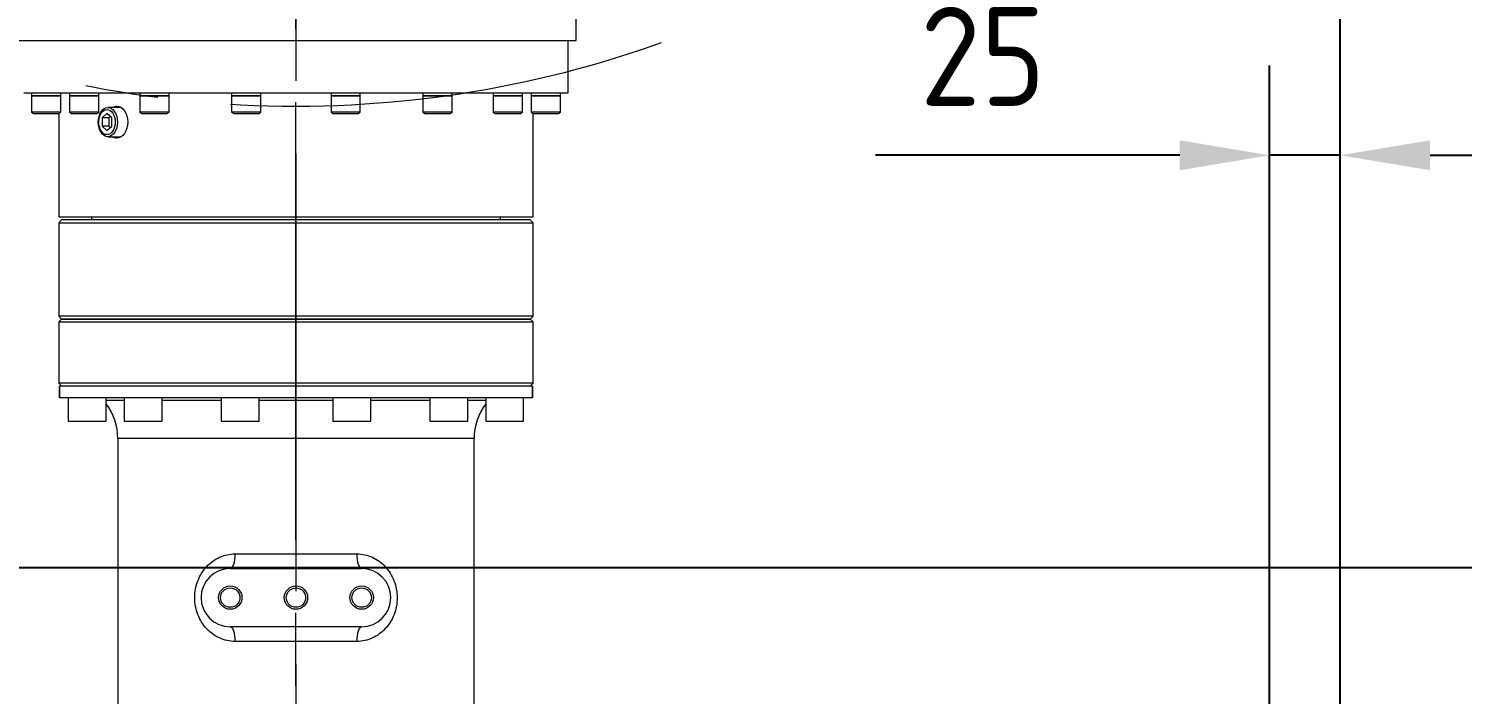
# Model space of a CAD drawing. Header units: millimetres. Extents: x 10462777 to 22643323, y 453826 to 1389191.
# Drawn here: x 11269041.4 to 11269532.4, y 585740.9 to 585969.1 of the extents above; entities that cross this region are included whole.
import ezdxf

# ---------------------------------------------------------------- set-up
doc = ezdxf.new("R2010")
doc.units = ezdxf.units.MM
doc.header["$LTSCALE"] = 200
doc.header["$MEASUREMENT"] = 0
doc.header["$PDMODE"] = 35
doc.header["$PDSIZE"] = -5
doc.linetypes.add('CENTER', pattern=[2, 1.25, -0.25, 0.25, -0.25])
doc.linetypes.add('CENTER2', pattern=[1.125, 0.75, -0.125, 0.125, -0.125])
doc.layers.get('DEFPOINTS').update_dxf_attribs({"linetype": 'CONTINUOUS'})
doc.layers.add('1', color=1, linetype='CENTER')
doc.layers.add('DV1_DEFAULT', color=7, linetype='CONTINUOUS')
doc.layers.add('LAYOUT', color=8, linetype='CONTINUOUS', lineweight=25)
doc.styles.add('iso-1', font='isocp.shx')
doc.styles.get("Standard").update_dxf_attribs({"font": 'SYMBOL'})
doc.dimstyles.get("Standard").update_dxf_attribs({"dimtxt": 1, "dimasz": 0.18, "dimexe": 0.18, "dimexo": 0.0625, "dimgap": 0.5, "dimtad": 1, "dimzin": 0, "dimdsep": 46, "dimtxsty": 'Standard', "dimcen": 0.09, "dimadec": 0, "dimazin": 0, "dimtfac": 1, "dimtofl": 0, "dimtmove": 2, "dimatfit": 3, "dimfxl": 1, "dimtolj": 1, "dimtzin": 0, "dimarcsym": 0})

# ---------------------------------------------------------------- blocks, each defined once
blk = doc.blocks.new('*D404')
at = {"layer": '1', "color": 152, "linetype": 'Continuous', "lineweight": -2, "transparency": 16777216}
for p, q in [((11268255.86, 585719.6), (11268255.86, 586115.66)), ((11269490.57, 585081.9), (11269490.57, 586115.66))]:
    blk.add_line(p, q, dxfattribs=at)
at = {"layer": '1', "color": 27, "linetype": 'Continuous', "lineweight": -2, "transparency": 16777216}
blk.add_line((11268286.6, 586084.92), (11269459.82, 586084.92), dxfattribs=at)
at = {"layer": '1', "color": 27, "linetype": 'Continuous', "transparency": 16777216}
for points in [[(11268286.6, 586090.04), (11268286.6, 586079.79), (11268255.86, 586084.92)], [(11269459.82, 586090.04), (11269459.82, 586079.79), (11269490.57, 586084.92)]]:
    blk.add_solid(points, dxfattribs=at)
at = {"layer": 'DEFPOINTS', "color": 0, "linetype": 'Continuous', "transparency": 16777216}
for p in [(11269490.57, 586084.92), (11268255.86, 585704.23), (11269490.57, 585066.53)]:
    blk.add_point(p, dxfattribs=at)
at = {"layer": '1', "color": 23, "linetype": 'Continuous', "lineweight": -3, "transparency": 16777216, "insert": (11268873.21, 586118.81), "char_height": 33.894, "attachment_point": 5, "style": 'iso-1'}
blk.add_mtext('\\A1;\\C23;1275', dxfattribs=at)
blk = doc.blocks.new('*D409')
at = {"layer": '1', "color": 152, "linetype": 'Continuous', "lineweight": -2, "transparency": 16777216}
for p, q in [((11269466.36, 585719.6), (11269466.36, 585956.41)), ((11269490.57, 585081.9), (11269490.57, 585956.41))]:
    blk.add_line(p, q, dxfattribs=at)
at = {"layer": '1', "color": 27, "linetype": 'Continuous', "lineweight": -2, "transparency": 16777216}
for p, q in [((11269435.61, 585925.66), (11269331.42, 585925.66)), ((11269490.57, 585925.66), (11269466.36, 585925.66)), ((11269521.32, 585925.66), (11269552.06, 585925.66))]:
    blk.add_line(p, q, dxfattribs=at)
at = {"layer": '1', "color": 27, "linetype": 'Continuous', "transparency": 16777216}
for points in [[(11269435.61, 585930.79), (11269435.61, 585920.54), (11269466.36, 585925.66)], [(11269521.32, 585930.79), (11269521.32, 585920.54), (11269490.57, 585925.66)]]:
    blk.add_solid(points, dxfattribs=at)
at = {"layer": 'DEFPOINTS', "color": 0, "linetype": 'Continuous', "transparency": 16777216}
for p in [(11269490.57, 585925.66), (11269466.36, 585704.23), (11269490.57, 585066.53)]:
    blk.add_point(p, dxfattribs=at)
at = {"layer": '1', "color": 23, "linetype": 'Continuous', "lineweight": -3, "transparency": 16777216, "insert": (11269368.14, 585959.56), "char_height": 33.894, "attachment_point": 5, "style": 'iso-1'}
blk.add_mtext('\\A1;\\C23;25', dxfattribs=at)
blk = doc.blocks.new('*D410')
at = {"layer": '1', "color": 152, "linetype": 'Continuous', "lineweight": -2, "transparency": 16777216}
for p, q in [((11269490.57, 585081.9), (11269490.57, 586115.66)), ((11269853.72, 585719.6), (11269853.72, 586115.66))]:
    blk.add_line(p, q, dxfattribs=at)
at = {"layer": '1', "color": 27, "linetype": 'Continuous', "lineweight": -2, "transparency": 16777216}
blk.add_line((11269822.97, 586084.92), (11269521.32, 586084.92), dxfattribs=at)
at = {"layer": '1', "color": 27, "linetype": 'Continuous', "transparency": 16777216}
for points in [[(11269521.32, 586090.04), (11269521.32, 586079.79), (11269490.57, 586084.92)], [(11269822.97, 586090.04), (11269822.97, 586079.79), (11269853.72, 586084.92)]]:
    blk.add_solid(points, dxfattribs=at)
at = {"layer": 'DEFPOINTS', "color": 0, "linetype": 'Continuous', "transparency": 16777216}
for p in [(11269490.57, 586084.92), (11269853.72, 585704.23), (11269490.57, 585066.53)]:
    blk.add_point(p, dxfattribs=at)
at = {"layer": '1', "color": 23, "linetype": 'Continuous', "lineweight": -3, "transparency": 16777216, "insert": (11269672.14, 586118.81), "char_height": 33.894, "attachment_point": 5, "style": 'iso-1'}
blk.add_mtext('\\A1;\\C23;375', dxfattribs=at)
blk = doc.blocks.new('r710ic')
at = {"layer": 'DV1_DEFAULT', "color": 7, "linetype": 'Continuous', "lineweight": 0}
for p, q in [((272386.37, 104328.63), (272364.37, 104328.63)), ((272386.37, 104136.63), (272386.37, 104328.63)), ((272404.37, 104325.88), (272386.37, 104325.88)), ((272404.37, 104139.38), (272404.37, 104325.88)), ((272405.37, 104323.2), (272404.37, 104323.2)), ((272410.97, 104323.2), (272405.37, 104323.2)), ((272405.37, 104323.2), (272405.37, 104313.2)), ((272405.37, 104313.2), (272405.37, 104323.2)), ((272410.97, 104323.2), (272410.97, 104313.2)), ((272411.37, 104322.51), (272410.97, 104323.2)), ((272411.37, 104313.89), (272411.37, 104322.51)), ((272404.37, 104313.2), (272405.37, 104313.2)), ((272405.37, 104313.2), (272410.97, 104313.2)), ((272410.97, 104313.2), (272411.37, 104313.89)), ((272446.87, 104313.88), (272411.36, 104313.88)), ((272446.87, 104151.38), (272446.87, 104313.88)), ((272448.87, 104313.88), (272447.87, 104312.88)), ((272447.87, 104312.88), (272447.87, 104152.38)), ((272448.87, 104151.38), (272448.87, 104313.88)), ((272480.87, 104313.88), (272448.87, 104313.88)), ((272480.87, 104313.88), (272480.87, 104151.38)), ((272481.87, 104312.88), (272480.87, 104313.88)), ((272482.87, 104313.88), (272481.87, 104312.88)), ((272481.87, 104312.88), (272481.87, 104152.38)), ((272481.87, 104152.38), (272481.87, 104312.88)), ((272482.87, 104151.38), (272482.87, 104313.88)), ((272503.87, 104313.88), (272482.87, 104313.88)), ((272503.87, 104313.88), (272503.87, 104151.38)), ((272504.87, 104312.88), (272503.87, 104313.88)), ((272508.87, 104313.63), (272504.87, 104313.63)), ((272504.87, 104313.63), (272504.87, 104151.63)), ((272504.87, 104313.63), (272508.87, 104313.63)), ((272508.87, 104313.63), (272508.87, 104151.63)), ((272405.37, 104310.17), (272404.37, 104310.17)), ((272405.37, 104300.17), (272405.37, 104310.17)), ((272410.97, 104310.17), (272405.37, 104310.17)), ((272405.37, 104310.17), (272405.37, 104300.17)), ((272410.97, 104310.17), (272410.97, 104300.17)), ((272411.37, 104309.48), (272410.97, 104310.17)), ((272411.37, 104300.87), (272411.37, 104309.48)), ((272516.87, 104310.61), (272508.87, 104310.61)), ((272516.87, 104297.61), (272516.87, 104310.61)), ((272447.87, 104302.63), (272446.87, 104302.63)), ((272404.37, 104300.17), (272405.37, 104300.17)), ((272405.37, 104300.17), (272410.97, 104300.17)), ((272410.97, 104300.17), (272411.37, 104300.87)), ((272508.87, 104297.61), (272516.87, 104297.61)), ((272509.64, 104291.45), (272509.64, 104297.61)), ((272516.87, 104291.45), (272508.87, 104291.45)), ((272516.87, 104278.45), (272516.87, 104291.45)), ((272928.46, 104293.63), (272522.87, 104293.63)), ((272522.87, 104293.63), (272522.87, 104171.63)), ((272405.37, 104286.1), (272404.37, 104286.1)), ((272410.97, 104286.1), (272405.37, 104286.1)), ((272405.37, 104286.1), (272405.37, 104276.1)), ((272405.37, 104276.1), (272405.37, 104286.1)), ((272410.97, 104286.1), (272410.97, 104276.1)), ((272411.37, 104285.41), (272410.97, 104286.1)), ((272411.37, 104276.79), (272411.37, 104285.41)), ((272410.97, 104276.1), (272411.37, 104276.79)), ((272508.87, 104278.45), (272516.87, 104278.45)), ((272509.64, 104258.28), (272509.64, 104278.45)), ((272404.37, 104276.1), (272405.37, 104276.1)), ((272405.37, 104276.1), (272410.97, 104276.1)), ((272516.87, 104258.28), (272508.87, 104258.28)), ((272516.87, 104245.28), (272516.87, 104258.28)), ((272405.37, 104254.65), (272404.37, 104254.65)), ((272410.97, 104254.65), (272405.37, 104254.65)), ((272405.37, 104254.65), (272405.37, 104244.65)), ((272405.37, 104244.65), (272405.37, 104254.65)), ((272410.97, 104254.65), (272410.97, 104244.65)), ((272411.37, 104253.96), (272410.97, 104254.65)), ((272411.37, 104245.34), (272411.37, 104253.96)), ((272562.37, 104211.83), (272562.37, 104253.42)), ((272567.37, 104232.63), (272567.37, 104255.13)), ((272587.37, 104255.13), (272587.37, 104232.63)), ((272592.37, 104253.42), (272592.37, 104211.83)), ((272404.37, 104244.65), (272405.37, 104244.65)), ((272405.37, 104244.65), (272410.97, 104244.65)), ((272410.97, 104244.65), (272411.37, 104245.34)), ((272508.87, 104245.28), (272516.87, 104245.28)), ((272509.64, 104219.98), (272509.64, 104245.28)), ((272567.37, 104210.13), (272567.37, 104232.63)), ((272587.37, 104232.63), (272587.37, 104210.13)), ((272405.37, 104220.61), (272404.37, 104220.61)), ((272410.97, 104220.61), (272405.37, 104220.61)), ((272405.37, 104220.61), (272405.37, 104210.61)), ((272405.37, 104210.61), (272405.37, 104220.61)), ((272410.97, 104220.61), (272410.97, 104210.61)), ((272411.37, 104219.91), (272410.97, 104220.61)), ((272411.37, 104211.3), (272411.37, 104219.91)), ((272516.87, 104219.98), (272508.87, 104219.98)), ((272516.87, 104206.98), (272516.87, 104219.98)), ((272404.37, 104210.61), (272405.37, 104210.61)), ((272405.37, 104210.61), (272410.97, 104210.61)), ((272410.97, 104210.61), (272411.37, 104211.3)), ((272508.87, 104206.98), (272516.87, 104206.98)), ((272509.64, 104186.8), (272509.64, 104206.98)), ((272405.37, 104189.15), (272404.37, 104189.15)), ((272410.97, 104189.15), (272405.37, 104189.15)), ((272405.37, 104189.15), (272405.37, 104179.15)), ((272405.37, 104179.15), (272405.37, 104189.15)), ((272410.97, 104189.15), (272410.97, 104179.15)), ((272411.37, 104188.46), (272410.97, 104189.15)), ((272411.37, 104179.85), (272411.37, 104188.46)), ((272516.87, 104186.8), (272508.87, 104186.8)), ((272516.87, 104173.8), (272516.87, 104186.8)), ((272404.37, 104179.15), (272405.37, 104179.15)), ((272405.37, 104179.15), (272410.97, 104179.15)), ((272410.97, 104179.15), (272411.37, 104179.85)), ((272508.87, 104173.8), (272516.87, 104173.8)), ((272509.64, 104167.65), (272509.64, 104173.8)), ((272409.37, 104172.44), (272409.37, 104168.21)), ((272412.92, 104169.55), (272411.48, 104167.91)), ((272412.48, 104169.04), (272412.92, 104168.54)), ((272415.81, 104169.55), (272412.92, 104169.55)), ((272412.92, 104168.54), (272412.92, 104166.27)), ((272412.92, 104168.54), (272415.81, 104168.54)), ((272417.25, 104167.91), (272415.81, 104169.55)), ((272415.81, 104168.54), (272416.26, 104169.04)), ((272415.81, 104168.54), (272415.81, 104166.27)), ((272419.37, 104168.21), (272419.37, 104172.44)), ((272522.87, 104171.63), (272928.46, 104171.63)), ((272405.37, 104165.08), (272404.37, 104165.08)), ((272405.37, 104165.08), (272405.37, 104155.08)), ((272410.97, 104165.08), (272405.37, 104165.08)), ((272405.37, 104155.08), (272405.37, 104165.08)), ((272411.37, 104164.39), (272410.97, 104165.08)), ((272410.97, 104165.08), (272410.97, 104155.08)), ((272411.37, 104155.78), (272411.37, 104164.39)), ((272411.48, 104167.91), (272412.92, 104166.27)), ((272412.92, 104166.27), (272415.81, 104166.27)), ((272415.81, 104166.27), (272417.25, 104167.91)), ((272516.87, 104167.65), (272508.87, 104167.65)), ((272516.87, 104154.65), (272516.87, 104167.65)), ((272446.87, 104162.63), (272447.87, 104162.63)), ((272404.37, 104155.08), (272405.37, 104155.08)), ((272405.37, 104155.08), (272410.97, 104155.08)), ((272410.97, 104155.08), (272411.37, 104155.78)), ((272508.87, 104154.65), (272516.87, 104154.65)), ((272405.37, 104152.05), (272404.37, 104152.05)), ((272410.97, 104152.05), (272405.37, 104152.05)), ((272405.37, 104152.05), (272405.37, 104142.05)), ((272405.37, 104142.05), (272405.37, 104152.05)), ((272410.97, 104152.05), (272410.97, 104142.05)), ((272411.37, 104151.36), (272410.97, 104152.05)), ((272411.36, 104151.38), (272446.87, 104151.38)), ((272411.37, 104142.75), (272411.37, 104151.36)), ((272447.87, 104152.38), (272448.87, 104151.38)), ((272448.87, 104151.38), (272480.87, 104151.38)), ((272480.87, 104151.38), (272481.87, 104152.38)), ((272481.87, 104152.38), (272482.87, 104151.38)), ((272482.87, 104151.38), (272503.87, 104151.38)), ((272503.87, 104151.38), (272504.87, 104152.38)), ((272508.87, 104151.63), (272504.87, 104151.63)), ((272504.87, 104151.63), (272508.87, 104151.63)), ((272404.37, 104142.05), (272405.37, 104142.05)), ((272405.37, 104142.05), (272410.97, 104142.05)), ((272410.97, 104142.05), (272411.37, 104142.75))]:
    blk.add_line(p, q, dxfattribs=at)
at = {"layer": 'DV1_DEFAULT', "color": 1, "linetype": 'CENTER2', "lineweight": 0}
for p, q in [((274132.55, 104232.63), (269847.55, 104232.63)), ((269950.18, 104232.63), (274235.19, 104232.63))]:
    blk.add_line(p, q, dxfattribs=at)
at = {"layer": 'DV1_DEFAULT', "color": 3, "linetype": 'CENTER2', "lineweight": 0}
blk.add_circle((272041.37, 104232.63), 367.64, dxfattribs=at)
at = {"layer": 'DV1_DEFAULT', "color": 7, "linetype": 'Continuous', "lineweight": 0}
for centre, radius in [((272577.37, 104255.13), 4), ((272577.37, 104255.13), 3.32), ((272577.37, 104232.63), 4), ((272577.37, 104232.63), 3.32), ((272577.37, 104210.13), 4), ((272577.37, 104210.13), 3.32)]:
    blk.add_circle(centre, radius, dxfattribs=at)
for centre, radius, start, end in [((272522.87, 104313.63), 20, 233.2328, 270), ((272577.37, 104255.13), 10, 0, 180), ((272577.37, 104210.13), 10, 180, 0), ((272522.87, 104151.63), 20, 90, 126.7672)]:
    blk.add_arc(centre, radius, start, end, dxfattribs=at)
for centre, major_axis, start_param, end_param in [((272562.37, 104255.13), (5, 0), 4.712389, 6.283185), ((272592.37, 104255.13), (-5, 0), 0, 1.570796), ((272562.37, 104210.13), (-5, 0), 3.141593, 4.712389), ((272592.37, 104210.13), (5, 0), 1.570796, 3.141593)]:
    blk.add_ellipse(centre, major_axis=major_axis, ratio=0.340909, start_param=start_param, end_param=end_param, dxfattribs=at)
for centre, major_axis in [((272414.37, 104168.21), (5, 0)), ((272414.37, 104167.91), (-4.31, 0))]:
    blk.add_ellipse(centre, major_axis=major_axis, ratio=0.656059, dxfattribs=at)
for points, knots in [([(272562.37, 104253.42), (272562.37, 104254.37), (272562.47, 104255.29), (272562.87, 104257.09), (272563.16, 104257.97), (272563.92, 104259.64), (272564.38, 104260.42), (272565.46, 104261.91), (272566.09, 104262.6), (272568.12, 104264.48), (272569.77, 104265.51), (272573.36, 104266.9), (272575.36, 104267.28), (272578.33, 104267.29), (272579.34, 104267.2), (272581.29, 104266.84), (272582.23, 104266.57), (272584.96, 104265.52), (272586.6, 104264.5), (272588.65, 104262.6), (272589.26, 104261.92), (272590.34, 104260.44), (272590.81, 104259.64), (272591.95, 104257.15), (272592.37, 104255.32), (272592.37, 104253.42)], [0, 0, 0, 0, 0.0625, 0.0625, 0.125, 0.125, 0.1875, 0.1875, 0.25, 0.25, 0.375, 0.375, 0.5, 0.5, 0.5625, 0.5625, 0.625, 0.625, 0.75, 0.75, 0.8125, 0.8125, 0.875, 0.875, 1, 1, 1, 1]), ([(272592.37, 104211.83), (272592.37, 104210.89), (272592.26, 104209.97), (272591.87, 104208.17), (272591.57, 104207.29), (272590.81, 104205.62), (272590.35, 104204.83), (272589.27, 104203.35), (272588.65, 104202.65), (272586.61, 104200.77), (272584.97, 104199.75), (272581.38, 104198.35), (272579.38, 104197.97), (272576.4, 104197.97), (272575.39, 104198.06), (272573.44, 104198.42), (272572.5, 104198.69), (272569.77, 104199.74), (272568.14, 104200.76), (272566.09, 104202.65), (272565.48, 104203.34), (272564.4, 104204.82), (272563.92, 104205.62), (272562.79, 104208.11), (272562.37, 104209.94), (272562.37, 104211.83)], [0, 0, 0, 0, 0.0625, 0.0625, 0.125, 0.125, 0.1875, 0.1875, 0.25, 0.25, 0.375, 0.375, 0.5, 0.5, 0.5625, 0.5625, 0.625, 0.625, 0.75, 0.75, 0.8125, 0.8125, 0.875, 0.875, 1, 1, 1, 1]), ([(272409.35, 104169.86), (272409.04, 104170.31), (272408.87, 104170.8), (272408.87, 104172.25), (272409.46, 104173.22), (272411.49, 104174.63), (272412.91, 104175.06), (272415.81, 104175.06), (272417.24, 104174.63), (272419.27, 104173.23), (272419.87, 104172.26), (272419.87, 104171.31)], [0.4328262, 0.4328262, 0.4328262, 0.4328262, 0.5, 0.5, 0.625, 0.625, 0.75, 0.75, 0.875, 0.875, 1, 1, 1, 1])]:
    blk.add_open_spline(points, degree=3, knots=knots, dxfattribs=at)
blk.add_open_spline([(272419.87, 104171.31), (272419.87, 104170.81), (272419.71, 104170.33), (272419.41, 104169.9)], degree=3, dxfattribs=at)
at = {"layer": 'LAYOUT', "color": 3}
blk.add_circle((272041.37, 104232.63), 2050.12, dxfattribs=at)

msp = doc.modelspace()

# ---------------------------------------------------------------- linework, layer by layer
at = {"layer": '1', "color": 251, "linetype": 'Continuous'}
msp.add_line((11272083.06128, 585784.23942), (11265967.04262, 585784.23942), dxfattribs=at)

# ---------------------------------------------------------------- block references
at = {"layer": 'LAYOUT', "color": 2, "rotation": 270}
msp.add_blockref('r710ic', (11164900.28186, 858351.4113, 0), dxfattribs=at)

# ---------------------------------------------------------------- dimensions: what is measured, and where the dimension line sits
at = {"layer": '1', "color": 27, "linetype": 'Continuous', "lineweight": -3}
for base, p1, text, override, picture, middle in [((11269490.56872, 586084.91669), (11268255.85777, 585704.22531), '\\C23;1275', {"dimtxt": 33.894026, "dimasz": 30.746724, "dimexe": 30.746724, "dimexo": 15.373362, "dimgap": 16.947013, "dimtad": 1, "dimtih": 0, "dimdec": 0, "dimzin": 8, "dimtxsty": 'iso-1', "dimsah": 1, "dimclrd": 27, "dimclre": 152, "dimclrt": 23, "dimtm": -0.005, "dimtdec": 3, "dimtofl": 1, "dimtmove": 0}, '*D404', (11268873.21325, 586084.91669)), ((11269490.56872, 586084.91669), (11269853.719, 585704.22531), '\\C23;375', {"dimtxt": 33.894026, "dimasz": 30.746724, "dimexe": 30.746724, "dimexo": 15.373362, "dimgap": 16.947013, "dimtad": 1, "dimtih": 0, "dimdec": 2, "dimzin": 8, "dimtxsty": 'iso-1', "dimsah": 1, "dimclrd": 27, "dimclre": 152, "dimclrt": 23, "dimtm": -0.005, "dimtdec": 3, "dimtofl": 1, "dimtmove": 0}, '*D410', (11269672.14386, 586084.91669)), ((11269490.56872, 585925.66246), (11269466.3587, 585704.22531), '\\C23;25', {"dimtxt": 33.894026, "dimasz": 30.746724, "dimexe": 30.746724, "dimexo": 15.373362, "dimgap": 16.947013, "dimtad": 1, "dimtih": 0, "dimdec": 2, "dimzin": 8, "dimtxsty": 'iso-1', "dimsah": 1, "dimclrd": 27, "dimclre": 152, "dimclrt": 23, "dimtm": -0.005, "dimtdec": 3, "dimtofl": 1, "dimtmove": 0}, '*D409', (11269368.14421, 585925.66246))]:
    dim = msp.add_linear_dim(base=base, p1=p1, p2=(11269490.56872, 585066.52955), text=text, dimstyle='Standard', override=override, dxfattribs=at)
    dim.commit()
    dim.dimension.update_dxf_attribs({"geometry": picture, "text_midpoint": middle, "dimtype": 160})

doc.saveas('drawing.dxf')
